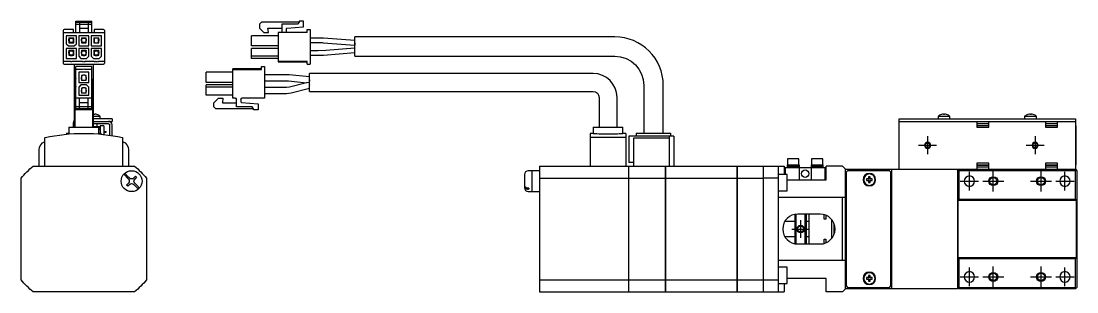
# Model space of a CAD drawing. Extents: x 0 to 726, y -8 to 220.
# Drawn here: x 372.9 to 726.5, y 71.2 to 161.7 of the extents above; entities that cross this region are included whole.
import ezdxf

# ---------------------------------------------------------------- set-up
doc = ezdxf.new("R2010")
doc.units = 0
doc.header["$LTSCALE"] = 0.5
doc.linetypes.add('CENTER', pattern=[50.8, 31.75, -6.35, 6.35, -6.35])
for name, color, linetype in [('MSM_CENTER', 1, 'CENTER'), ('MSM_CONTINUOUS', 7, 'CONTINUOUS'), ('MSM_NARROW', 5, 'CONTINUOUS')]:
    doc.layers.add(name, color=color, linetype=linetype)

msp = doc.modelspace()

# ---------------------------------------------------------------- linework, layer by layer
at = {"layer": 'MSM_CENTER'}
for p, q in [((676.49, 123.16), (676.49, 117.16)), ((712.49, 123.16), (712.49, 117.16)), ((673.49, 120.16), (679.49, 120.16)), ((709.49, 120.16), (715.49, 120.16)), ((690.49, 105.06), (690.49, 111.26)), ((698.49, 104.66), (698.49, 111.66)), ((714.49, 104.66), (714.49, 111.66)), ((722.49, 105.06), (722.49, 111.26)), ((687.39, 108.16), (693.59, 108.16)), ((694.99, 108.16), (701.99, 108.16)), ((710.99, 108.16), (717.99, 108.16)), ((719.39, 108.16), (725.59, 108.16)), ((630.99, 92.16), (636.99, 92.16)), ((633.99, 89.16), (633.99, 95.16)), ((690.49, 73.06), (690.49, 79.26)), ((698.49, 72.66), (698.49, 79.66)), ((714.49, 72.66), (714.49, 79.66)), ((722.49, 73.06), (722.49, 79.26)), ((687.39, 76.16), (693.59, 76.16)), ((694.99, 76.16), (701.99, 76.16)), ((710.99, 76.16), (717.99, 76.16)), ((719.39, 76.16), (725.59, 76.16))]:
    msp.add_line(p, q, dxfattribs=at)
at = {"layer": 'MSM_CONTINUOUS'}
for p, q in [((391.24, 157.86), (391.24, 161.66)), ((391.24, 161.66), (396.64, 161.66)), ((391.24, 161.36), (396.64, 161.36)), ((391.24, 160.66), (396.64, 160.66)), ((392.44, 161.36), (392.44, 157.86)), ((392.44, 159.36), (395.44, 159.36)), ((395.44, 161.36), (395.44, 157.86)), ((396.64, 157.86), (396.64, 161.66)), ((453.44, 161.36), (452.74, 160.66)), ((452.74, 160.66), (452.74, 159.36)), ((452.74, 159.36), (454.24, 157.86)), ((466.04, 161.36), (453.44, 161.36)), ((455.6, 159.36), (460.29, 159.36)), ((455.74, 157.86), (455.6, 159.36)), ((460.29, 160.66), (460.29, 158.16)), ((465.54, 160.66), (460.29, 160.66)), ((461.97, 159.26), (467.54, 159.74)), ((466.04, 161.36), (465.54, 160.66)), ((466.04, 161.66), (466.04, 161.36)), ((467.54, 161.66), (466.04, 161.66)), ((467.54, 159.74), (467.54, 161.66)), ((387.04, 158.56), (387.04, 147.56)), ((387.04, 157.86), (400.84, 157.86)), ((390.44, 158.86), (387.34, 158.86)), ((391.44, 156.76), (388.04, 156.76)), ((388.04, 156.76), (388.04, 154.11)), ((388.99, 155.61), (388.84, 155.61)), ((388.84, 155.61), (388.84, 155.11)), ((388.94, 156.11), (388.94, 155.61)), ((388.94, 156.11), (390.54, 156.11)), ((388.99, 156.11), (388.99, 154.73)), ((389.94, 155.95), (390.49, 155.8)), ((390.44, 157.86), (390.44, 158.86)), ((390.49, 154.73), (390.49, 156.11)), ((390.49, 155.61), (390.64, 155.61)), ((390.54, 155.61), (390.54, 156.11)), ((390.64, 155.11), (390.64, 155.61)), ((391.44, 154.11), (391.44, 156.76)), ((395.64, 156.76), (392.24, 156.76)), ((392.24, 156.76), (392.24, 153.36)), ((393.19, 155.61), (393.04, 155.61)), ((393.04, 155.61), (393.04, 155.11)), ((393.14, 156.11), (393.14, 155.61)), ((393.14, 156.11), (394.74, 156.11)), ((393.19, 156.11), (393.19, 154.73)), ((394.69, 154.73), (394.69, 156.11)), ((394.69, 155.61), (394.84, 155.61)), ((394.74, 155.61), (394.74, 156.11)), ((394.84, 155.11), (394.84, 155.61)), ((395.64, 153.36), (395.64, 156.76)), ((399.84, 156.76), (396.44, 156.76)), ((396.44, 156.76), (396.44, 153.36)), ((397.24, 155.61), (397.24, 155.11)), ((397.39, 155.61), (397.24, 155.61)), ((397.34, 156.11), (398.94, 156.11)), ((397.34, 156.11), (397.34, 155.61)), ((397.39, 156.11), (397.39, 154.73)), ((400.54, 158.86), (397.44, 158.86)), ((397.44, 158.86), (397.44, 157.86)), ((398.89, 154.73), (398.89, 156.11)), ((398.89, 155.61), (399.04, 155.61)), ((398.94, 155.61), (398.94, 156.11)), ((399.04, 155.11), (399.04, 155.61)), ((399.84, 153.36), (399.84, 156.76)), ((400.84, 158.56), (400.84, 147.56)), ((459.04, 156.76), (450.14, 156.76)), ((450.14, 153.36), (450.14, 156.76)), ((454.24, 157.86), (455.74, 157.86)), ((468.74, 157.86), (459.04, 157.86)), ((459.04, 157.86), (459.04, 148.01)), ((461.79, 158.16), (461.79, 159.06)), ((468.74, 157.86), (468.74, 158.86)), ((468.74, 158.86), (469.74, 158.86)), ((469.74, 158.86), (469.74, 147.26)), ((473.36, 155.98), (469.74, 155.98)), ((484.74, 155.16), (474.17, 155.95)), ((484.74, 149.91), (484.74, 156.41)), ((571.74, 156.41), (484.74, 156.41)), ((388.04, 154.11), (388.79, 153.36)), ((391.44, 152.56), (388.04, 152.56)), ((388.04, 152.56), (388.04, 149.16)), ((388.79, 153.36), (390.69, 153.36)), ((388.84, 155.11), (388.99, 155.11)), ((388.94, 155.11), (388.94, 154.46)), ((388.94, 154.46), (389.27, 154.46)), ((388.99, 154.73), (389.37, 154.36)), ((389.37, 154.36), (390.12, 154.36)), ((390.09, 154.36), (389.54, 154.51)), ((390.12, 154.36), (390.49, 154.73)), ((390.22, 154.46), (390.54, 154.46)), ((390.49, 155.11), (390.64, 155.11)), ((390.54, 154.46), (390.54, 155.11)), ((390.69, 153.36), (391.44, 154.11)), ((391.44, 149.16), (391.44, 152.56)), ((392.24, 153.36), (395.64, 153.36)), ((395.64, 152.56), (392.24, 152.56)), ((392.24, 152.56), (392.24, 149.91)), ((393.04, 155.11), (393.19, 155.11)), ((393.14, 155.11), (393.14, 154.46)), ((393.14, 154.46), (393.47, 154.46)), ((393.19, 154.73), (393.57, 154.36)), ((393.57, 154.36), (394.32, 154.36)), ((394.32, 154.36), (394.69, 154.73)), ((394.42, 154.46), (394.74, 154.46)), ((394.69, 155.11), (394.84, 155.11)), ((394.74, 154.46), (394.74, 155.11)), ((395.64, 149.91), (395.64, 152.56)), ((396.44, 153.36), (399.84, 153.36)), ((396.44, 152.56), (396.44, 149.91)), ((399.84, 152.56), (396.44, 152.56)), ((397.24, 155.11), (397.39, 155.11)), ((397.34, 155.11), (397.34, 154.46)), ((397.34, 154.46), (397.67, 154.46)), ((397.39, 154.73), (397.77, 154.36)), ((397.77, 154.36), (398.52, 154.36)), ((398.52, 154.36), (398.89, 154.73)), ((398.62, 154.46), (398.94, 154.46)), ((398.89, 155.11), (399.04, 155.11)), ((398.94, 154.46), (398.94, 155.11)), ((399.84, 149.91), (399.84, 152.56)), ((459.04, 153.36), (450.14, 153.36)), ((450.14, 149.16), (450.14, 152.56)), ((459.04, 152.56), (450.14, 152.56)), ((469.74, 154.48), (473.36, 154.48)), ((474.05, 154.46), (484.68, 153.66)), ((484.68, 152.65), (475, 151.88)), ((484.74, 154.41), (484.68, 153.66)), ((388.04, 149.16), (391.44, 149.16)), ((388.99, 151.41), (388.84, 151.41)), ((388.84, 151.41), (388.84, 150.91)), ((388.84, 150.91), (388.99, 150.91)), ((388.94, 151.91), (390.54, 151.91)), ((388.94, 151.91), (388.94, 151.41)), ((388.94, 150.91), (388.94, 150.26)), ((388.94, 150.26), (389.27, 150.26)), ((388.99, 151.91), (388.99, 150.53)), ((388.99, 150.53), (389.27, 150.26)), ((389.27, 150.26), (389.37, 150.16)), ((389.37, 150.16), (390.12, 150.16)), ((389.53, 151.75), (390.05, 151.91)), ((390.41, 150.45), (389.96, 150.31)), ((390.12, 150.16), (390.22, 150.26)), ((390.22, 150.26), (390.49, 150.53)), ((390.22, 150.26), (390.54, 150.26)), ((390.49, 150.53), (390.49, 151.91)), ((390.49, 151.41), (390.64, 151.41)), ((390.49, 150.91), (390.64, 150.91)), ((390.54, 151.41), (390.54, 151.91)), ((390.54, 150.26), (390.54, 150.91)), ((390.64, 150.91), (390.64, 151.41)), ((392.24, 149.91), (392.99, 149.16)), ((392.99, 149.16), (394.89, 149.16)), ((393.19, 151.41), (393.04, 151.41)), ((393.04, 151.41), (393.04, 150.91)), ((393.04, 150.91), (393.19, 150.91)), ((393.14, 151.91), (394.74, 151.91)), ((393.14, 151.91), (393.14, 151.41)), ((393.14, 150.91), (393.14, 150.26)), ((393.14, 150.26), (393.47, 150.26)), ((393.19, 151.91), (393.19, 150.53)), ((393.2, 151.91), (393.19, 151.82)), ((393.19, 150.53), (393.47, 150.26)), ((393.47, 150.26), (393.57, 150.16)), ((393.57, 150.16), (394.32, 150.16)), ((394.32, 150.16), (394.42, 150.26)), ((394.42, 150.26), (394.69, 150.53)), ((394.42, 150.26), (394.74, 150.26)), ((394.69, 150.53), (394.69, 151.91)), ((394.69, 151.91), (394.69, 151.82)), ((394.69, 151.41), (394.84, 151.41)), ((394.69, 150.91), (394.84, 150.91)), ((394.74, 151.41), (394.74, 151.91)), ((394.74, 150.26), (394.74, 150.91)), ((394.84, 150.91), (394.84, 151.41)), ((394.89, 149.16), (395.64, 149.91)), ((396.44, 149.91), (397.19, 149.16)), ((397.19, 149.16), (399.09, 149.16)), ((397.39, 151.41), (397.24, 151.41)), ((397.24, 151.41), (397.24, 150.91)), ((397.24, 150.91), (397.39, 150.91)), ((397.34, 151.91), (397.34, 151.41)), ((397.34, 151.91), (398.94, 151.91)), ((397.34, 150.91), (397.34, 150.26)), ((397.34, 150.26), (397.67, 150.26)), ((397.39, 151.91), (397.39, 150.53)), ((397.39, 150.53), (397.67, 150.26)), ((397.48, 150.45), (397.93, 150.31)), ((397.67, 150.26), (397.77, 150.16)), ((397.77, 150.16), (398.52, 150.16)), ((398.36, 151.75), (397.83, 151.91)), ((398.52, 150.16), (398.89, 150.53)), ((398.62, 150.26), (398.94, 150.26)), ((398.89, 150.53), (398.89, 151.91)), ((398.89, 151.41), (399.04, 151.41)), ((398.89, 150.91), (399.04, 150.91)), ((398.94, 151.41), (398.94, 151.91)), ((398.94, 150.26), (398.94, 150.91)), ((399.04, 150.91), (399.04, 151.41)), ((399.09, 149.16), (399.84, 149.91)), ((459.04, 149.91), (450.14, 149.91)), ((459.04, 149.16), (450.14, 149.16)), ((472.36, 151.78), (469.74, 151.78)), ((469.74, 150.28), (473.34, 150.28)), ((475, 151.88), (472.36, 151.78)), ((474.19, 150.32), (484.74, 151.15)), ((484.74, 149.91), (571.74, 149.91)), ((387.04, 148.26), (389.49, 148.26)), ((387.34, 147.26), (400.54, 147.26)), ((389.99, 148.26), (393.42, 148.26)), ((390.69, 147.26), (390.69, 126.16)), ((391.24, 132.06), (391.24, 146.46)), ((396.64, 146.46), (391.24, 146.46)), ((393.69, 145.46), (391.24, 145.46)), ((393.92, 148.26), (393.97, 148.26)), ((396.64, 145.46), (394.19, 145.46)), ((394.47, 148.26), (397.34, 148.26)), ((396.64, 132.06), (396.64, 146.46)), ((397.19, 126.16), (397.19, 147.26)), ((397.84, 148.26), (397.89, 148.26)), ((398.39, 148.26), (398.44, 148.26)), ((398.94, 148.26), (400.84, 148.26)), ((443.79, 135.86), (443.79, 145.71)), ((453.49, 145.71), (443.79, 145.71)), ((443.79, 145.46), (453.49, 145.46)), ((453.49, 145.46), (453.49, 146.46)), ((453.49, 146.46), (454.49, 146.46)), ((454.49, 146.46), (454.49, 135.86)), ((459.04, 148.26), (468.74, 148.26)), ((459.04, 148.01), (468.74, 148.01)), ((468.74, 147.26), (468.74, 148.26)), ((468.74, 147.26), (469.74, 147.26)), ((395.64, 144.56), (392.24, 144.56)), ((392.24, 144.56), (392.24, 141.16)), ((393.04, 142.81), (393.04, 142.31)), ((393.19, 142.81), (393.04, 142.81)), ((393.04, 142.31), (393.19, 142.31)), ((393.14, 143.46), (393.14, 142.81)), ((393.47, 143.46), (393.14, 143.46)), ((393.14, 142.31), (393.14, 141.81)), ((394.74, 141.81), (393.14, 141.81)), ((393.57, 143.56), (393.19, 143.18)), ((393.19, 143.18), (393.19, 141.81)), ((394.32, 143.56), (393.57, 143.56)), ((394.69, 143.18), (394.32, 143.56)), ((394.74, 143.46), (394.42, 143.46)), ((394.69, 141.81), (394.69, 143.18)), ((394.84, 142.81), (394.69, 142.81)), ((394.84, 142.31), (394.69, 142.31)), ((394.74, 142.81), (394.74, 143.46)), ((394.74, 141.81), (394.74, 142.31)), ((394.84, 142.31), (394.84, 142.81)), ((395.64, 141.16), (395.64, 144.56)), ((443.79, 144.56), (434.89, 144.56)), ((434.89, 141.16), (434.89, 144.56)), ((462.39, 143.68), (454.49, 143.68)), ((454.49, 141.68), (462.39, 141.68)), ((462.68, 143.67), (462.39, 143.68)), ((462.39, 141.68), (462.49, 141.68)), ((462.49, 141.68), (468.54, 141.09)), ((469.49, 143.01), (462.68, 143.67)), ((469.49, 142.01), (469.39, 141.01)), ((469.49, 138.16), (469.49, 144.16)), ((564.49, 144.16), (469.49, 144.16)), ((390.94, 141.16), (390.94, 126.16)), ((392.24, 141.16), (395.64, 141.16)), ((392.99, 140.36), (392.24, 139.61)), ((392.24, 139.61), (392.24, 136.96)), ((394.89, 140.36), (392.99, 140.36)), ((393.19, 138.61), (393.04, 138.61)), ((393.04, 138.61), (393.04, 138.11)), ((393.04, 138.11), (393.19, 138.11)), ((393.14, 139.26), (393.14, 138.61)), ((393.47, 139.26), (393.14, 139.26)), ((393.14, 138.11), (393.14, 137.61)), ((393.57, 139.36), (393.19, 138.98)), ((393.19, 138.98), (393.19, 137.61)), ((394.32, 139.36), (393.57, 139.36)), ((394.69, 138.98), (394.32, 139.36)), ((394.74, 139.26), (394.42, 139.26)), ((394.69, 137.61), (394.69, 138.98)), ((394.84, 138.61), (394.69, 138.61)), ((394.84, 138.11), (394.69, 138.11)), ((394.74, 138.61), (394.74, 139.26)), ((394.74, 137.61), (394.74, 138.11)), ((394.84, 138.11), (394.84, 138.61)), ((395.64, 139.61), (394.89, 140.36)), ((395.64, 136.96), (395.64, 139.61)), ((396.94, 126.16), (396.94, 141.16)), ((443.79, 141.16), (434.89, 141.16)), ((443.79, 141.16), (434.89, 141.16)), ((434.89, 136.96), (434.89, 140.36)), ((443.79, 140.36), (434.89, 140.36)), ((443.79, 139.61), (434.89, 139.61)), ((461.84, 139.48), (454.49, 139.48)), ((462.85, 139.61), (461.84, 139.48)), ((468.54, 141.09), (462.85, 139.61)), ((463.36, 137.68), (469.49, 139.27)), ((469.27, 141.15), (468.54, 141.09)), ((469.27, 141.15), (469.49, 140.31)), ((469.3, 141.02), (469.39, 141.01)), ((469.49, 138.16), (564.49, 138.16)), ((581.49, 140.16), (581.49, 124.16)), ((587.99, 124.16), (587.99, 140.16)), ((396.64, 135.86), (391.24, 135.86)), ((392.24, 136.96), (395.64, 136.96)), ((392.44, 132.36), (392.44, 135.86)), ((395.44, 134.36), (392.44, 134.36)), ((394.74, 137.61), (393.14, 137.61)), ((395.44, 132.36), (395.44, 135.86)), ((443.79, 136.96), (434.89, 136.96)), ((443.79, 136.96), (434.89, 136.96)), ((437.49, 134.36), (438.99, 135.86)), ((437.49, 133.06), (437.49, 134.36)), ((438.99, 135.86), (440.49, 135.86)), ((440.49, 135.86), (440.35, 134.36)), ((440.49, 135.86), (440.35, 134.36)), ((440.35, 134.36), (445.04, 134.36)), ((444.74, 135.86), (443.79, 135.86)), ((444.74, 135.86), (443.79, 135.86)), ((444.74, 135.86), (444.74, 135.86)), ((445.04, 133.06), (445.04, 135.56)), ((446.54, 135.56), (446.54, 134.66)), ((446.72, 134.46), (452.29, 133.97)), ((446.83, 135.86), (446.84, 135.86)), ((454.49, 135.86), (446.84, 135.86)), ((454.49, 135.86), (446.84, 135.86)), ((454.49, 137.48), (461.84, 137.48)), ((461.84, 137.48), (463.36, 137.68)), ((566.49, 136.16), (566.49, 126.16)), ((572.49, 126.16), (572.49, 136.16)), ((396.64, 133.06), (391.24, 133.06)), ((396.64, 132.36), (391.24, 132.36)), ((396.64, 132.06), (391.24, 132.06)), ((438.19, 132.36), (437.49, 133.06)), ((438.19, 132.36), (437.49, 133.06)), ((450.79, 132.36), (438.19, 132.36)), ((450.79, 132.36), (438.19, 132.36)), ((450.29, 133.06), (445.04, 133.06)), ((450.29, 133.06), (445.04, 133.06)), ((450.79, 132.36), (450.29, 133.06)), ((450.79, 132.36), (450.29, 133.06)), ((450.79, 132.06), (450.79, 132.36)), ((452.29, 132.06), (450.79, 132.06)), ((452.29, 132.06), (450.79, 132.06)), ((452.29, 133.97), (452.29, 132.06)), ((390.44, 126.16), (390.44, 127.76)), ((397.19, 129.85), (399.44, 129.85)), ((403.44, 128.96), (397.19, 128.96)), ((397.19, 128.16), (403.44, 128.16)), ((402.24, 127.36), (397.19, 127.36)), ((397.26, 130.43), (397.26, 130.55)), ((397.62, 130.43), (397.26, 130.43)), ((397.62, 130.55), (397.62, 130.43)), ((398.33, 130.43), (398.33, 130.43)), ((398.44, 126.46), (398.44, 127.36)), ((399.44, 128.96), (399.44, 129.85)), ((403.44, 128.96), (403.44, 128.16)), ((666.99, 128.96), (725.99, 128.96)), ((666.99, 112.16), (666.99, 128.96)), ((666.99, 128.16), (725.99, 128.16)), ((679.99, 129.85), (683.99, 129.85)), ((679.99, 129.85), (679.99, 128.96)), ((681.1, 130.43), (681.1, 130.43)), ((681.81, 130.43), (681.81, 130.55)), ((682.17, 130.43), (681.81, 130.43)), ((682.17, 130.55), (682.17, 130.43)), ((682.87, 130.43), (682.87, 130.43)), ((683.99, 128.96), (683.99, 129.85)), ((692.99, 128.16), (692.99, 126.16)), ((696.99, 127.36), (692.99, 127.36)), ((696.99, 126.16), (696.99, 128.16)), ((708.99, 129.85), (712.99, 129.85)), ((708.99, 129.85), (708.99, 128.96)), ((710.1, 130.43), (710.1, 130.43)), ((710.81, 130.43), (710.81, 130.55)), ((711.17, 130.43), (710.81, 130.43)), ((711.17, 130.55), (711.17, 130.43)), ((711.87, 130.43), (711.87, 130.43)), ((712.99, 128.96), (712.99, 129.85)), ((715.99, 128.16), (715.99, 126.16)), ((719.99, 127.36), (715.99, 127.36)), ((719.99, 126.16), (719.99, 128.16)), ((725.99, 128.96), (725.99, 112.16)), ((388.12, 124.16), (388.94, 124.16)), ((388.12, 124.16), (388.12, 123.87)), ((388.94, 126.16), (398.94, 126.16)), ((388.94, 126.16), (388.94, 123.94)), ((397.19, 126.46), (398.44, 126.46)), ((398.14, 126.16), (398.44, 126.46)), ((398.39, 126.41), (399.44, 126.41)), ((398.94, 123.94), (398.94, 126.16)), ((399.44, 125.86), (398.94, 125.86)), ((398.94, 125.41), (399.44, 125.41)), ((398.94, 124.16), (399.76, 124.16)), ((399.44, 126.66), (399.44, 124.16)), ((400.64, 126.66), (399.44, 126.66)), ((399.76, 123.87), (399.76, 124.16)), ((400.64, 126.66), (400.64, 123.78)), ((400.64, 124.78), (401.44, 124.78)), ((400.64, 124.53), (401.44, 124.53)), ((401.44, 124.53), (401.44, 124.78)), ((402.64, 123.52), (402.64, 126.96)), ((403.44, 123.39), (403.44, 126.96)), ((563.49, 124.15), (563.49, 113.16)), ((564.49, 124.15), (563.49, 124.15)), ((564.49, 126.16), (574.49, 126.16)), ((564.49, 126.16), (564.49, 124.15)), ((574.49, 124.15), (574.49, 126.16)), ((575.49, 124.15), (574.49, 124.15)), ((575.49, 124.15), (575.49, 113.16)), ((578.92, 124.16), (590.56, 124.16)), ((578.92, 124.16), (578.92, 123.16)), ((590.56, 123.16), (590.56, 124.16)), ((696.99, 126.66), (692.99, 126.66)), ((692.99, 126.16), (696.99, 126.16)), ((719.99, 126.66), (715.99, 126.66)), ((715.99, 126.16), (719.99, 126.16)), ((726.29, 126.66), (725.99, 126.66)), ((726.29, 113.66), (726.29, 126.66)), ((380.94, 113.16), (380.94, 122.73)), ((406.94, 122.73), (406.94, 113.16)), ((575.49, 122.73), (563.49, 122.73)), ((576.49, 123.16), (576.49, 114.36)), ((591.49, 123.16), (576.49, 123.16)), ((577.99, 122.56), (577.99, 113.16)), ((589.99, 122.56), (577.99, 122.56)), ((589.99, 123.16), (589.99, 113.16)), ((591.49, 123.16), (591.49, 113.16)), ((378.94, 113.16), (378.94, 118.58)), ((408.94, 118.58), (408.94, 113.16)), ((376.94, 113.16), (376.81, 113.03)), ((376.97, 113.16), (410.91, 113.16)), ((411.07, 113.03), (410.94, 113.16)), ((546.49, 113.16), (576.44, 113.16)), ((546.49, 113.16), (546.49, 71.16)), ((576.44, 71.16), (576.44, 113.16)), ((577.99, 114.36), (576.49, 114.36)), ((576.49, 113.16), (612.74, 113.16)), ((576.49, 71.16), (576.49, 113.16)), ((588.74, 71.16), (588.74, 113.16)), ((588.79, 71.16), (588.79, 113.16)), ((612.74, 71.16), (612.74, 113.16)), ((612.79, 113.16), (628.49, 113.16)), ((612.79, 71.16), (612.79, 113.16)), ((621.49, 71.16), (621.49, 113.16)), ((626.49, 113.16), (626.49, 71.16)), ((628.49, 113.16), (628.49, 110.41)), ((629.49, 113.66), (633.49, 113.66)), ((629.49, 113.66), (629.49, 112.66)), ((629.49, 113.16), (633.49, 113.16)), ((633.39, 115.66), (629.59, 115.66)), ((629.59, 115.66), (629.59, 113.66)), ((633.39, 113.66), (633.39, 115.66)), ((633.49, 113.66), (633.49, 108.66)), ((637.49, 113.66), (637.49, 108.66)), ((637.49, 113.66), (641.49, 113.66)), ((637.49, 113.16), (641.49, 113.16)), ((641.39, 115.66), (637.59, 115.66)), ((637.59, 115.66), (637.59, 113.66)), ((641.39, 113.66), (641.39, 115.66)), ((641.49, 112.66), (641.49, 113.66)), ((642.49, 108.66), (642.49, 113.16)), ((647.99, 113.16), (642.49, 113.16)), ((648.99, 112.16), (647.99, 113.16)), ((692.99, 114.16), (692.99, 112.16)), ((696.99, 114.16), (692.99, 114.16)), ((692.99, 113.66), (696.99, 113.66)), ((692.99, 113.46), (696.99, 113.46)), ((696.99, 112.16), (696.99, 114.16)), ((719.99, 114.16), (715.99, 114.16)), ((715.99, 114.16), (715.99, 112.16)), ((715.99, 113.66), (719.99, 113.66)), ((715.99, 113.46), (719.99, 113.46)), ((719.99, 112.16), (719.99, 114.16)), ((725.99, 113.66), (726.29, 113.66)), ((408.88, 108.86), (407.3, 110.45)), ((407.65, 110.8), (408.57, 109.88)), ((408.57, 109.88), (409.23, 109.22)), ((410.65, 109.22), (411.25, 109.82)), ((411.25, 109.82), (411.6, 109.46)), ((541.49, 110.36), (541.49, 105.96)), ((543.94, 111.66), (542.79, 111.66)), ((543.94, 111.66), (543.94, 104.66)), ((543.99, 111.61), (543.94, 111.61)), ((543.99, 111.66), (543.99, 104.66)), ((546.49, 111.66), (543.99, 111.66)), ((576.44, 113.11), (576.49, 113.11)), ((588.74, 113.11), (588.79, 113.11)), ((612.74, 113.11), (612.79, 113.11)), ((629.49, 110.41), (626.49, 110.41)), ((628.79, 112.66), (628.79, 110.41)), ((642.19, 112.66), (628.79, 112.66)), ((629.49, 104.91), (629.49, 110.41)), ((642.19, 108.66), (642.19, 112.66)), ((648.99, 72.16), (648.99, 112.16)), ((648.99, 112.16), (725.99, 112.16)), ((649.69, 111.66), (649.19, 111.16)), ((649.19, 111.16), (649.19, 73.16)), ((663.69, 111.66), (649.69, 111.66)), ((662.49, 111.66), (662.49, 112.16)), ((662.99, 111.66), (662.99, 112.16)), ((664.19, 111.16), (663.69, 111.66)), ((664.19, 73.16), (664.19, 111.16)), ((664.49, 72.16), (664.49, 112.16)), ((686.49, 112.16), (686.49, 72.16)), ((686.49, 111.66), (686.99, 112.16)), ((686.74, 111.91), (686.99, 111.66)), ((686.99, 111.66), (686.99, 102.16)), ((725.99, 111.66), (686.99, 111.66)), ((690.29, 109.9), (690.69, 109.9)), ((692.99, 112.96), (693.93, 112.96)), ((693.93, 112.96), (696.04, 112.96)), ((696.04, 112.96), (696.99, 112.96)), ((715.99, 112.96), (716.93, 112.96)), ((716.93, 112.96), (719.04, 112.96)), ((719.04, 112.96), (719.99, 112.96)), ((722.29, 109.9), (722.69, 109.9)), ((725.99, 112.16), (726.49, 111.66)), ((725.99, 111.66), (726.24, 111.91)), ((725.99, 102.16), (725.99, 111.66)), ((726.49, 111.66), (726.49, 72.66)), ((373.07, 109.29), (372.94, 109.16)), ((372.94, 75.19), (372.94, 109.13)), ((408.28, 106.85), (408.88, 107.45)), ((408.63, 106.49), (408.28, 106.85)), ((409.23, 107.1), (408.63, 106.49)), ((412.23, 105.51), (410.65, 107.1)), ((411.6, 109.46), (411, 108.86)), ((411, 107.45), (411.66, 106.79)), ((411.66, 106.79), (412.59, 105.86)), ((414.94, 109.16), (414.81, 109.29)), ((414.94, 109.13), (414.94, 75.19)), ((546.49, 109.13), (576.44, 109.13)), ((576.44, 108.87), (576.49, 108.87)), ((576.49, 109.13), (588.74, 109.13)), ((588.74, 108.87), (588.79, 108.87)), ((588.79, 109.13), (612.74, 109.13)), ((612.74, 108.87), (612.79, 108.87)), ((612.79, 109.13), (621.49, 109.13)), ((626.49, 109.16), (621.49, 109.16)), ((629.49, 108.66), (642.49, 108.66)), ((649.19, 106.66), (648.99, 106.66)), ((656.75, 108.9), (656.07, 108.9)), ((656.07, 108.42), (656.75, 108.42)), ((656.75, 109.58), (656.75, 108.9)), ((656.75, 108.42), (656.75, 107.74)), ((657.23, 108.9), (657.23, 109.58)), ((657.91, 108.9), (657.23, 108.9)), ((657.23, 107.74), (657.23, 108.42)), ((657.23, 108.42), (657.91, 108.42)), ((664.19, 106.66), (664.49, 106.66)), ((542.99, 105.86), (542.79, 105.86)), ((542.99, 105.51), (542.79, 105.51)), ((542.79, 104.66), (543.94, 104.66)), ((542.99, 105.86), (542.99, 105.51)), ((543.94, 104.71), (543.99, 104.71)), ((543.99, 104.66), (546.49, 104.66)), ((626.49, 104.91), (629.49, 104.91)), ((648.99, 102.66), (626.49, 102.66)), ((647.99, 81.66), (647.99, 102.66)), ((664.49, 105.91), (664.19, 105.91)), ((649.19, 102.16), (648.99, 102.16)), ((649.19, 99.66), (648.99, 99.66)), ((664.19, 100.41), (664.49, 100.41)), ((686.99, 102.16), (686.64, 101.81)), ((686.64, 101.81), (686.64, 82.51)), ((686.64, 101.81), (726.34, 101.81)), ((686.99, 102.16), (725.99, 102.16)), ((726.34, 101.81), (725.99, 102.16)), ((726.34, 82.51), (726.34, 101.81)), ((632.19, 87.22), (632.19, 97.09)), ((632.19, 87.22), (632.19, 97.09)), ((632.39, 97.12), (632.39, 87.19)), ((632.39, 97.12), (632.39, 87.19)), ((640.49, 97.16), (632.99, 97.16)), ((640.49, 97.16), (632.99, 97.16)), ((635.49, 87.16), (635.49, 97.16)), ((635.49, 87.16), (635.49, 97.16)), ((635.99, 87.16), (635.99, 97.16)), ((635.99, 87.16), (635.99, 97.16)), ((636.69, 97.16), (636.69, 87.16)), ((636.69, 97.16), (636.69, 87.16)), ((641.89, 95.51), (641.89, 96.96)), ((641.89, 95.49), (641.89, 96.96)), ((642.39, 95.51), (641.89, 95.51)), ((642.39, 95.51), (641.89, 95.51)), ((642.39, 95.49), (641.89, 95.49)), ((642.39, 96.78), (642.39, 95.51)), ((642.39, 96.78), (642.39, 95.49)), ((664.29, 97.16), (664.19, 97.16)), ((664.29, 87.16), (664.29, 97.16)), ((664.49, 96.96), (664.29, 97.16)), ((632.19, 94.66), (628.66, 94.66)), ((632.19, 94.66), (628.66, 94.66)), ((636.69, 94.66), (635.99, 94.66)), ((636.69, 94.66), (635.99, 94.66)), ((644.39, 89.03), (644.39, 95.29)), ((644.39, 89.03), (644.39, 95.29)), ((645.19, 90.45), (645.19, 93.86)), ((645.19, 90.45), (645.19, 93.86)), ((645.33, 93.41), (645.19, 93.41)), ((645.33, 93.41), (645.19, 93.41)), ((628.66, 89.66), (632.19, 89.66)), ((628.66, 89.66), (632.19, 89.66)), ((635.99, 89.66), (636.69, 89.66)), ((635.99, 89.66), (636.69, 89.66)), ((641.89, 88.82), (642.39, 88.82)), ((641.89, 87.36), (641.89, 88.82)), ((641.89, 88.81), (642.39, 88.81)), ((641.89, 87.36), (641.89, 88.81)), ((641.89, 88.81), (642.39, 88.81)), ((642.39, 88.82), (642.39, 87.53)), ((642.39, 88.81), (642.39, 87.53)), ((645.19, 90.91), (645.33, 90.91)), ((645.19, 90.91), (645.33, 90.91)), ((632.99, 87.16), (640.49, 87.16)), ((632.99, 87.16), (640.49, 87.16)), ((664.19, 87.16), (664.29, 87.16)), ((664.29, 87.16), (664.49, 87.36)), ((648.99, 81.66), (626.49, 81.66)), ((648.99, 84.66), (649.19, 84.66)), ((648.99, 82.16), (649.19, 82.16)), ((664.49, 83.91), (664.19, 83.91)), ((686.64, 82.51), (686.99, 82.16)), ((726.34, 82.51), (686.64, 82.51)), ((686.99, 82.16), (686.99, 72.66)), ((725.99, 82.16), (686.99, 82.16)), ((725.99, 82.16), (726.34, 82.51)), ((725.99, 72.66), (725.99, 82.16)), ((629.49, 79.41), (626.49, 79.41)), ((629.49, 73.91), (629.49, 79.41)), ((664.19, 78.41), (664.49, 78.41)), ((372.94, 75.16), (373.07, 75.03)), ((414.81, 75.03), (414.94, 75.16)), ((546.49, 75.19), (576.44, 75.19)), ((576.44, 75.44), (576.49, 75.44)), ((576.49, 75.19), (588.74, 75.19)), ((588.74, 75.44), (588.79, 75.44)), ((588.79, 75.19), (612.74, 75.19)), ((612.74, 75.44), (612.79, 75.44)), ((612.79, 75.19), (621.49, 75.19)), ((621.49, 75.16), (626.49, 75.16)), ((642.49, 75.66), (629.49, 75.66)), ((642.49, 71.16), (642.49, 75.66)), ((648.99, 77.66), (649.19, 77.66)), ((656.75, 75.9), (656.07, 75.9)), ((656.07, 75.42), (656.75, 75.42)), ((656.75, 76.58), (656.75, 75.9)), ((656.75, 75.42), (656.75, 74.74)), ((657.23, 75.9), (657.23, 76.58)), ((657.91, 75.9), (657.23, 75.9)), ((657.23, 74.74), (657.23, 75.42)), ((657.23, 75.42), (657.91, 75.42)), ((664.49, 77.66), (664.19, 77.66)), ((376.81, 71.29), (376.94, 71.16)), ((410.91, 71.16), (376.97, 71.16)), ((410.94, 71.16), (411.07, 71.29)), ((546.49, 71.16), (576.44, 71.16)), ((576.44, 71.21), (576.49, 71.21)), ((576.49, 71.16), (588.74, 71.16)), ((588.74, 71.21), (588.79, 71.21)), ((588.79, 71.16), (612.74, 71.16)), ((612.74, 71.21), (612.79, 71.21)), ((612.79, 71.16), (628.49, 71.16)), ((626.49, 73.91), (629.49, 73.91)), ((628.49, 73.91), (628.49, 71.16)), ((647.99, 71.16), (642.49, 71.16)), ((647.99, 71.16), (648.99, 72.16)), ((686.49, 72.16), (648.99, 72.16)), ((649.19, 73.16), (649.69, 72.66)), ((649.69, 72.66), (663.69, 72.66)), ((662.49, 72.16), (662.49, 72.66)), ((662.99, 72.16), (662.99, 72.66)), ((663.69, 72.66), (664.19, 73.16)), ((686.99, 72.16), (686.49, 72.66)), ((686.99, 72.66), (686.74, 72.41)), ((686.99, 72.66), (725.99, 72.66)), ((725.99, 72.16), (686.99, 72.16)), ((726.24, 72.41), (725.99, 72.66)), ((726.49, 72.66), (725.99, 72.16))]:
    msp.add_line(p, q, dxfattribs=at)
for centre, radius in [((389.74, 155.23), 0.75), ((393.94, 155.23), 0.75), ((389.74, 151.03), 0.75), ((393.94, 151.03), 0.75), ((398.14, 151.03), 0.75), ((676.49, 120.16), 0.783), ((712.49, 120.16), 0.783), ((409.94, 108.16), 3.5), ((635.49, 110.66), 1.25), ((698.49, 108.16), 1.23), ((714.49, 108.16), 1.23), ((633.99, 92.16), 1.01), ((698.49, 76.16), 1.23), ((714.49, 76.16), 1.23)]:
    msp.add_circle(centre, radius, dxfattribs=at)
at = {"layer": 'MSM_CONTINUOUS', "extrusion": (0, 0, -1)}
for centre, radius in [((-656.99, 108.66), 2.1), ((-656.99, 108.66), 1.9), ((-690.49, 108.16), 1.75), ((-722.49, 108.16), 1.75), ((-690.49, 76.16), 1.75), ((-722.49, 76.16), 1.75), ((-656.99, 75.66), 2.1), ((-656.99, 75.66), 1.9)]:
    msp.add_circle(centre, radius, dxfattribs=at)
for centre, radius, start, end in [((-461.99, 159.06), 0.2, 0, 85), ((-459.99, 158.16), 0.3, 180, 270), ((-462.09, 158.16), 0.3, 270, 0), ((-473.36, 145.23), 9.25, 90, 94.2892), ((-571.74, 140.16), 9.75, 90, 180), ((-389.74, 148.26), 0.25, 180, 0), ((-393.67, 148.26), 0.25, 180, 0), ((-393.94, 145.46), 0.25, 359.9993, 179.9993), ((-394.22, 148.26), 0.25, 180, 0), ((-397.59, 148.26), 0.25, 180, 0), ((-398.14, 148.26), 0.25, 180, 0), ((-398.69, 148.26), 0.25, 180, 0), ((-393.94, 142.68), 1, 298.9543, 318.5897), ((-393.94, 142.68), 1, 221.4089, 241.0443), ((-564.49, 136.16), 2, 90, 180), ((-393.94, 138.48), 1, 298.9543, 318.5897), ((-393.94, 138.48), 1, 221.4089, 241.0443), ((-444.74, 135.56), 0.3, 90, 180), ((-444.74, 135.56), 0.3, 90, 180), ((-446.84, 135.56), 0.3, 0, 90), ((-446.84, 135.56), 0.3, 0, 90), ((-402.24, 126.96), 0.4, 90, 180), ((-393.94, 64.15), 60, 77.4867, 102.5133), ((-381.94, 118.58), 3, 0, 70.5288), ((-405.94, 118.58), 3, 109.4712, 180), ((-393.94, 92.16), 27, 38.9424, 51.0576), ((-393.94, 92.16), 27, 128.9424, 141.0576), ((-408.17, 108.16), 1, 135, 225), ((-409.94, 109.92), 1, 225, 315), ((-409.94, 106.39), 1, 45, 135), ((-411.71, 108.16), 1, 315, 45), ((-393.94, 92.16), 27, 308.9424, 321.0576), ((-393.94, 92.16), 27, 218.9424, 231.0576)]:
    msp.add_arc(centre, radius, start, end, dxfattribs=at)
at = {"layer": 'MSM_CONTINUOUS'}
for centre, radius, start, end in [((387.34, 158.56), 0.3, 90, 180), ((400.54, 158.56), 0.3, 0, 90), ((473.36, 145.23), 10.75, 85.7108, 90), ((571.74, 140.16), 16.25, 0, 90), ((484.68, 153.73), 0.0734, 269.5149, 319.079), ((484.67, 152.57), 0.0826, 41.1334, 88.1048), ((473.34, 161.03), 10.75, 270, 274.548), ((387.34, 147.56), 0.3, 180, 270), ((400.54, 147.56), 0.3, 270, 0), ((393.94, 141.16), 3, 154.1588, 205.8426), ((393.94, 141.16), 3, 334.1588, 25.8426), ((564.49, 136.16), 8, 0, 90), ((444.74, 135.56), 0.3, 0, 90), ((446.84, 135.56), 0.3, 90, 180), ((446.74, 134.66), 0.2, 180, 265), ((391.64, 127.76), 1.2, 142.3415, 180), ((397.44, 127.36), 3.19, 93.2297, 94.4879), ((397.44, 127.36), 3.19, 73.8933, 86.7703), ((397.44, 127.36), 3.2, 51.3178, 73.8775), ((402.24, 126.96), 1.2, 0, 90), ((681.99, 127.36), 3.2, 106.1225, 128.6822), ((681.99, 127.36), 3.19, 93.2297, 106.1067), ((681.99, 127.36), 3.19, 73.8933, 86.7703), ((681.99, 127.36), 3.2, 51.3178, 73.8775), ((710.99, 127.36), 3.2, 106.1225, 128.6822), ((710.99, 127.36), 3.19, 93.2297, 106.1067), ((710.99, 127.36), 3.19, 73.8933, 86.7703), ((710.99, 127.36), 3.2, 51.3178, 73.8775), ((569.5, 184.17), 60.23, 265.2289, 269.9909), ((569.48, 184.2), 60.26, 270.0102, 274.77), ((542.79, 110.36), 1.3, 90, 180), ((656.99, 108.66), 0.95, 75.3667, 104.6333), ((542.24, 106.81), 0.754, 185.8166, 221.8939), ((542.24, 106.46), 0.751, 181.7681, 218.8955), ((542.7, 107.25), 1.39, 222.8199, 273.04), ((656.99, 108.66), 0.95, 165.3667, 194.6333), ((656.99, 108.66), 0.365, 138.8496, 221.1504), ((656.99, 108.66), 0.365, 48.8496, 131.1504), ((656.99, 108.66), 0.365, 228.8496, 311.1504), ((656.99, 108.66), 0.95, 255.3667, 284.6333), ((656.99, 108.66), 0.365, 318.8496, 41.1504), ((656.99, 108.66), 0.95, 345.3667, 14.6333), ((542.79, 105.96), 1.3, 180, 270), ((542.71, 106.91), 1.41, 221.3743, 272.8178), ((632.99, 92.16), 5, 90, 270), ((632.99, 92.16), 5, 90, 270), ((640.49, 92.16), 5, 270, 90), ((640.49, 92.16), 5, 270, 90), ((656.99, 75.66), 0.95, 165.3667, 194.6333), ((656.99, 75.66), 0.365, 138.8496, 221.1504), ((656.99, 75.66), 0.95, 75.3667, 104.6333), ((656.99, 75.66), 0.365, 48.8496, 131.1504), ((656.99, 75.66), 0.365, 228.8496, 311.1504), ((656.99, 75.66), 0.95, 255.3667, 284.6333), ((656.99, 75.66), 0.365, 318.8496, 41.1504), ((656.99, 75.66), 0.95, 345.3667, 14.6333)]:
    msp.add_arc(centre, radius, start, end, dxfattribs=at)
at = {"layer": 'MSM_NARROW', "extrusion": (0, 0, -1)}
for centre in [(-676.49, 120.16), (-712.49, 120.16)]:
    msp.add_circle(centre, 1, dxfattribs=at)
at = {"layer": 'MSM_NARROW'}
for centre, radius in [((698.49, 108.16), 1.5), ((714.49, 108.16), 1.5), ((633.99, 92.16), 1.25), ((698.49, 76.16), 1.5), ((714.49, 76.16), 1.5)]:
    msp.add_circle(centre, radius, dxfattribs=at)

doc.saveas('drawing.dxf')
